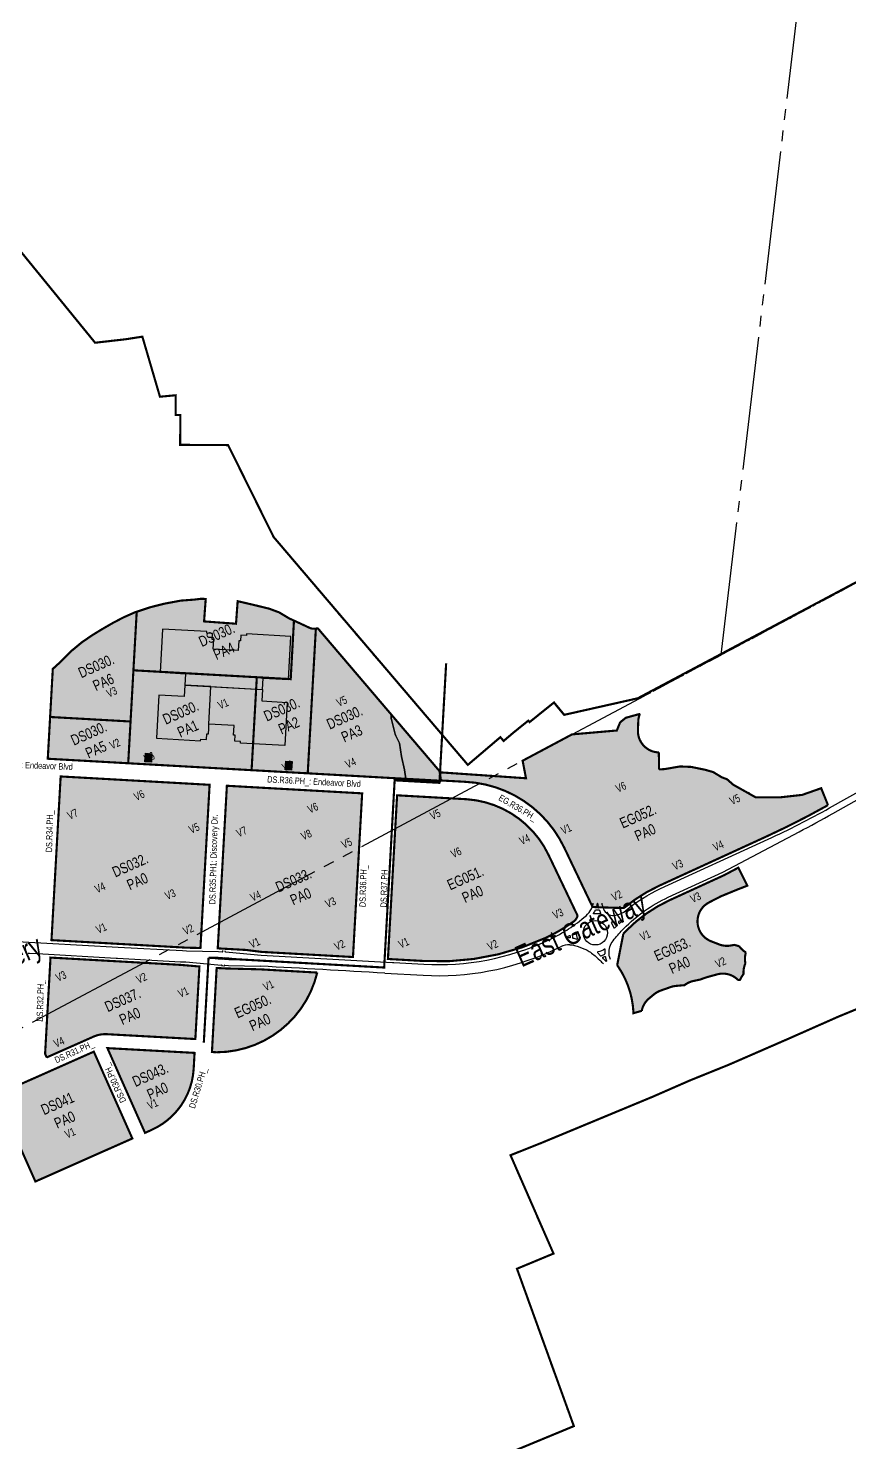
# Model space of a CAD drawing. Extents: x -12122 to 209056, y 8433 to 204611.
# Drawn here: x 71016 to 117202, y 68811 to 148352 of the extents above; entities that cross this region are included whole.
import ezdxf

# ---------------------------------------------------------------- set-up
doc = ezdxf.new("R2010")
doc.units = 0
doc.header["$LTSCALE"] = 1200
doc.header["$MEASUREMENT"] = 0
for name, pattern in [('BOUNDARY', [1.75, 1.25, -0.1, 0.1, -0.1, 0.1, -0.1]), ('DASHED2', [0.375, 0.25, -0.125]), ('HIDDEN2', [0.1875, 0.125, -0.0625]), ('PHANTOM2', [1.25, 0.625, -0.125, 0.125, -0.125, 0.125, -0.125])]:
    doc.linetypes.add(name, pattern=pattern)
for name, color, linetype, true_color in [('a-hatch-2018', 7, 'Continuous', 0xffb689), ('a-hatch-2019', 7, 'Continuous', 0xffb689), ('a-hatch-2020', 7, 'Continuous', 0xffb689), ('a-hatch-2025', 7, 'Continuous', 0xffb689), ('a-hatch-2030', 7, 'Continuous', 0xffb689), ('a-note-bldgs', 1, 'Continuous', 0xff0000), ('a-site-districts', 7, 'DASHED2', 0x0024c5), ('a-site-parcel-Color', 1, 'HIDDEN2', 0xff0000), ('OnBaseBoundary-ft', 2, 'PHANTOM2', 0xffff00)]:
    doc.layers.add(name, color=color, linetype=linetype, true_color=true_color)
for name, color, linetype in [('a-note-blocks', 3, 'Continuous'), ('a-note-parcel', 3, 'Continuous'), ('a-note-streets', 4, 'Continuous'), ('a-site-buildable', 4, 'Continuous'), ('a-site-parcel', 4, 'Continuous'), ('a-site-road-2017', 1, 'Continuous'), ('a-xref', 7, 'Continuous'), ('TOWN_LINES', 5, 'Continuous')]:
    doc.layers.add(name, color=color, linetype=linetype)
doc.layers.add('NoPlot', color=193, linetype='Continuous', plot=False)
doc.styles.add('SWISS_LIGHT', font='swissl.ttf', dxfattribs={"width": 0.75})

# ---------------------------------------------------------------- blocks, each defined once
blk = doc.blocks.new('phase-prop')
at = {"layer": 'OnBaseBoundary-ft', "const_width": 120}
for points in [[(119544, 93999), (116559, 92769), (113794, 91545), (110415, 90072), (108223, 89186), (107049, 88672), (106126, 88268), (105885, 88168), (99842, 85660), (98130, 84978), (100548, 79448), (98493, 78594), (101692, 69744), (95815, 67310)], [(66955, 140263), (74773, 130669), (76499, 130866), (77430, 131011), (78419, 127633), (79306, 127716), (79300, 126608), (79565, 126607), (79556, 124927), (82251, 124912), (84808, 119747), (95730, 106930), (97560, 108488), (97742, 108274), (98290, 108741), (98527, 108932), (98527, 108932), (99132, 109418), (99202, 109335), (100576, 110440), (101151, 109744), (105281, 110673), (105277, 110612), (105281, 110673), (105281, 110673), (138827, 128505)]]:
    blk.add_lwpolyline(points, dxfattribs=at)
at = {"layer": 'OnBaseBoundary-ft'}
for points in [[(95803, 67300), (101680, 69734), (98482, 78584), (100538, 79438), (98121, 84969), (99833, 85651), (106118, 88257), (108215, 89175), (110407, 90060), (113786, 91532), (116551, 92757), (119536, 93986)], [(138825, 128489), (109968, 113104), (105272, 110601), (105276, 110662), (101146, 109734), (100571, 110430), (99197, 109326), (99127, 109408), (98285, 108731), (97736, 108265), (97555, 108478), (95724, 106921), (84805, 119740), (82248, 124905), (79553, 124920), (79563, 126600), (79298, 126602), (79304, 127710), (78417, 127627), (77429, 131005), (76498, 130860), (74771, 130664), (66955, 140259)]]:
    blk.add_lwpolyline(points, dxfattribs=at)
at = {"layer": 'TOWN_LINES', "linetype": 'BOUNDARY', "ltscale": 5, "flags": 128}
for points in [[(109972, 113116), (119022, 189488)], [(-12122, 47963), (179386, 150164)]]:
    blk.add_lwpolyline(points, dxfattribs=at)
blk = doc.blocks.new('Parkway-flat-1')
at = {"layer": 'a-site-road-2017'}
for p, q in [((22902749, 27665427), (22902814, 27665395)), ((22902814, 27665395), (22903189, 27665207)), ((22903189, 27665207), (22907151, 27663175)), ((22907151, 27663175), (22907215, 27663142)), ((22907215, 27663142), (22910376, 27661521)), ((22920613, 27656265), (22922546, 27655280)), ((22930951, 27654334), (22931058, 27654350)), ((22930951, 27654334), (22930951, 27654334)), ((22929671, 27653607), (22930253, 27653614)), ((22930776, 27653502), (22930776, 27653502)), ((22930776, 27653502), (22930776, 27653502))]:
    blk.add_line(p, q, dxfattribs=at)
for points in [[(22931058, 27654350), (22931058, 27654350, 0.415866), (22931058, 27654350, 0.032241), (22932264, 27654624, 0.103564), (22932697, 27654857), (22932781, 27654934), (22932781, 27654934)], [(22932781, 27654934), (22932781, 27654934, 0.420201), (22932781, 27654934, 0.04693), (22932923, 27655109)], [(22932998, 27654834, 0.472752), (22933005, 27654797), (22933073, 27654761, 0.507898), (22933108, 27654778, -0.021174), (22933154, 27654975, 0.879108), (22933110, 27654994, -0.040765), (22932998, 27654834)], [(22933873, 27653962), (22933873, 27653962, 0.420204), (22933873, 27653962, 0.117837), (22934430, 27653986, -0.066475), (22936714, 27654320), (22943365, 27654405, 0.020303), (22947242, 27654611), (22949652, 27654838, -0.036272)], [(22932880, 27654710, -0.318325), (22932908, 27654714), (22933069, 27654627, -0.306086), (22933082, 27654603), (22933069, 27654433, -0.533158), (22933018, 27654402), (22932711, 27654538, -0.60202), (22932708, 27654580, 0.045074), (22932880, 27654710)], [(22933313, 27654586), (22933313, 27654586, 0.426474), (22933313, 27654586, 0.330792), (22933724, 27654001), (22933764, 27653988), (22933873, 27653962), (22933873, 27653962)], [(22933356, 27654913, 0.02212), (22933323, 27654704), (22933313, 27654586), (22933313, 27654586)], [(22933913, 27653104), (22933913, 27653104, -0.415053), (22933913, 27653104, -0.091763), (22936913, 27653699), (22940289, 27653742), (22945130, 27654078, 0.006049), (22947276, 27654253, 0.006049)], [(22947276, 27654253), (22949686, 27654480, -0.036272), (22956613, 27654628, -0.003044), (22957194, 27654595), (22958971, 27654482), (22959203, 27654467), (22959277, 27654439), (22959628, 27654416), (22960729, 27654347), (22961389, 27654329), (22966015, 27654035), (22966789, 27653977), (22967222, 27653867, -0.041158), (22968963, 27653411), (22969042, 27653408, -0.01715), (22969741, 27653129, -0.063077), (22972107, 27651710), (22977198, 27647709), (22977844, 27647201)], [(22930773, 27653969), (22930963, 27653982, -0.519893), (22930988, 27653951), (22930967, 27653877, -0.459741), (22930934, 27653861, 0.037), (22930767, 27653922, -0.846372), (22930773, 27653969)], [(22930776, 27653502), (22930881, 27653446, -0.420204), (22930881, 27653446, -0.061337), (22931113, 27653267), (22931437, 27652946, -0.059455), (22931614, 27652723, -0.037249), (22931917, 27652137), (22931961, 27652030)], [(22931120, 27653979), (22931072, 27653807, 0.330565), (22931082, 27653781, -0.047481), (22931262, 27653641, 0.589735), (22931302, 27653654), (22931365, 27653972, 0.507558), (22931326, 27654015), (22931141, 27653996, 0.310769), (22931120, 27653979)], [(22933424, 27653376, 0.505569), (22933472, 27653345), (22933645, 27653408, 0.312008), (22933661, 27653430), (22933665, 27653598, 0.336559), (22933648, 27653622, -0.046758), (22933441, 27653706, 0.582984), (22933406, 27653684), (22933424, 27653376)], [(22933782, 27653488, 0.517631), (22933814, 27653465, -0.005732), (22933998, 27653523, 0.860609), (22933991, 27653570, -0.037455), (22933812, 27653584, 0.453418), (22933784, 27653561), (22933782, 27653488)], [(22932589, 27652158), (22932589, 27652158, -0.456716), (22932589, 27652158, -0.181097), (22933092, 27652725, -0.023722), (22933813, 27653064), (22933913, 27653104), (22933913, 27653104)], [(22931961, 27652030), (22931961, 27652030, -0.415806), (22931961, 27652030, -0.016435), (22932060, 27651755)], [(22932105, 27652239, 0.31732), (22932128, 27652224), (22932356, 27652231, 0.296182), (22932378, 27652246, -0.047013), (22932482, 27652445, 0.637333), (22932459, 27652482, -0.084357), (22932058, 27652501, 0.614804), (22932017, 27652451), (22932105, 27652239)], [(22932241, 27651837, 0.012969), (22932166, 27652074, -0.506639), (22932188, 27652106), (22932299, 27652109, -0.49662), (22932323, 27652079, 0.049999), (22932288, 27651842, -0.848869), (22932241, 27651837)], [(22932518, 27651827, -0.050958), (22932552, 27652044), (22932589, 27652158)]]:
    blk.add_lwpolyline(points, format="xyb", dxfattribs=at)
blk.add_circle((22932355, 27653539), 684, dxfattribs=at)
for centre, radius, start, end in [((22274208, 26406119), 1407375, 62.658156, 62.943014), ((22929479, 27668798), 15192, 242.84972, 270.72637), ((22929545, 27663830), 9600, 270.76083, 278.42423), ((22930268, 27652415), 1200, 64.95123, 90.72637)]:
    blk.add_arc(centre, radius, start, end, dxfattribs=at)
at = {"layer": 'NoPlot'}
for p, q in [((22902144, 27666444), (22907500, 27663697)), ((22907500, 27663697), (22910724, 27662044)), ((22910376, 27661521), (22910440, 27661488)), ((22910440, 27661488), (22910643, 27661384)), ((22910643, 27661384), (22912217, 27660509)), ((22910724, 27662044), (22910928, 27661939)), ((22910928, 27661939), (22912557, 27661171)), ((22912217, 27660509), (22912414, 27660408)), ((22912557, 27661171), (22912754, 27661070)), ((22912786, 27661081), (22912808, 27661124)), ((22912915, 27661069), (22912893, 27661026)), ((22912893, 27661026), (22912903, 27660994)), ((22912903, 27660994), (22913100, 27660893)), ((22913100, 27660893), (22914674, 27660018)), ((22912424, 27660376), (22912403, 27660333)), ((22912509, 27660279), (22912531, 27660321)), ((22912564, 27660332), (22912760, 27660231)), ((22912760, 27660231), (22914389, 27659463)), ((22914674, 27660018), (22921253, 27656644)), ((22921253, 27656644), (22921317, 27656612)), ((22921317, 27656612), (22922831, 27655835))]:
    blk.add_line(p, q, dxfattribs=at)
for points in [[(22912616, 27660750, 0.414214), (22912611, 27660766), (22912409, 27660870), (22912082, 27661024, 0.967223), (22912060, 27660981), (22912375, 27660806), (22912578, 27660702, 0.414214), (22912594, 27660707), (22912616, 27660750)], [(22912723, 27660695), (22912701, 27660652, 0.414214), (22912706, 27660636), (22912909, 27660532), (22913235, 27660379, 0.967222), (22913257, 27660421), (22912941, 27660597), (22912739, 27660700, 0.414214), (22912723, 27660695)]]:
    blk.add_lwpolyline(points, format="xyb", dxfattribs=at)
for centre, radius, start, end in [((22912765, 27661092), 24, 242.84972, 332.84972), ((22912403, 27660387), 24, 332.84972, 62.84972), ((22912553, 27660310), 24, 62.84972, 152.84972), ((22929479, 27668798), 14568, 242.84972, 270.76083)]:
    blk.add_arc(centre, radius, start, end, dxfattribs=at)

msp = doc.modelspace()

# ---------------------------------------------------------------- hatches: boundary and pattern name
at = {"layer": 'a-hatch-2018'}
h = msp.add_hatch(color=256, dxfattribs=at)
h.dxf.hatch_style = 1
h.paths.add_polyline_path([(83865, 111859), (76927, 112248), (76766, 109369), (76634, 107021), (83571, 106632)])
h = msp.add_hatch(color=256, dxfattribs=at)
h.dxf.hatch_style = 1
h.paths.add_polyline_path([(79819, 111413), (79783, 110768), (78355, 110848), (78219, 108424), (80708, 108284), (80713, 108378), (81033, 108360), (81051, 108682), (81145, 108676), (81160, 108950), (81173, 109221), (81283, 111331)])
at = {"layer": 'a-hatch-2019'}
h = msp.add_hatch(color=256, dxfattribs=at)
h.dxf.hatch_style = 1
edge = h.paths.add_edge_path()
edge.add_arc((87078, 115184), 600, 244.95179, 280.25538, ccw=False)
edge.add_line((86824, 114640), (86317, 114877))
edge.add_line((86317, 114877), (85954, 115043))
edge.add_line((85954, 115043), (85770, 111752))
edge.add_line((85770, 111752), (83865, 111859))
edge.add_line((83865, 111859), (83571, 106632))
edge.add_line((83571, 106632), (86728, 106455))
edge.add_line((86728, 106455), (87185, 114594))
h = msp.add_hatch(color=256, dxfattribs=at)
h.dxf.hatch_style = 1
h.paths.add_polyline_path([(81283, 111331), (84179, 111168), (84143, 110523), (85571, 110443), (85435, 108019), (82946, 108159), (82951, 108252), (82631, 108270), (82649, 108592), (82555, 108597), (82586, 109144), (81174, 109224)])
h = msp.add_hatch(color=256, dxfattribs=at)
h.dxf.hatch_style = 1
h.paths.add_polyline_path([(76766, 109369), (72243, 109623), (72111, 107275), (76634, 107021)])
h = msp.add_hatch(color=256, dxfattribs=at)
h.dxf.hatch_style = 1
h.paths.add_polyline_path([(77603, 107580), (77962, 107560), (77935, 107081), (77576, 107101)])
at = {"layer": 'a-hatch-2020'}
h = msp.add_hatch(color=256, dxfattribs=at)
h.dxf.hatch_style = 1
h.paths.add_polyline_path([(85954, 115043), (85680, 115169), (85120, 115506), (84841, 115609), (84556, 115715), (83934, 115866), (83668, 115931), (83542, 115960), (82788, 116136), (82695, 114867), (80900, 114998), (80992, 116261), (80730, 116270), (80323, 116221), (79599, 116168), (78669, 115995), (77874, 115794), (77112, 115541), (76927, 112248), (83865, 111859), (85770, 111752)])
h = msp.add_hatch(color=256, dxfattribs=at)
h.dxf.hatch_style = 1
h.paths.add_polyline_path([(79819, 111413), (84179, 111168), (84215, 111813), (85643, 111733), (85779, 114157), (83290, 114297), (83285, 114203), (82965, 114221), (82947, 113900), (82853, 113905), (82822, 113358), (81412, 113437), (81443, 113984), (81349, 113989), (81367, 114311), (81047, 114329), (81052, 114422), (78563, 114562), (78427, 112138), (79855, 112058)])
h = msp.add_hatch(color=256, dxfattribs=at)
h.dxf.hatch_style = 1
h.paths.add_polyline_path([(110988, 96732), (110720, 96806), (110493, 96768, -0.135115), (109860, 96834), (109408, 97010, -0.645266), (109292, 99194), (109907, 99512, -0.022172), (110004, 99556), (110868, 99911), (111447, 100137), (110937, 101148), (110148, 100730), (107074, 99319, 0.091746), (104628, 97596), (104554, 97519, 0.003511), (104475, 97435), (104128, 95666, -0.086473), (104864, 94114, -0.052754), (105037, 93075), (105044, 92966), (105508, 93097, -0.174978), (105924, 93798), (106206, 94031, -0.087503), (106569, 94236), (107137, 94436, -0.062862), (107431, 94500), (107886, 94540), (107910, 94542), (107972, 94585, -0.102003), (108417, 94778), (108775, 94852), (109138, 94979, -0.017376), (109218, 95004), (109754, 95150, -0.274016), (110933, 94825), (111031, 94841), (111096, 94959, -0.021541), (111150, 95048), (111230, 95168), (111230, 95275, -0.106697), (111338, 95769, -0.129704), (111365, 96381, -0.108616)])
h = msp.add_hatch(color=256, dxfattribs=at)
h.dxf.hatch_style = 1
h.paths.add_polyline_path([(79688, 96662), (79913, 96649), (80696, 96632), (80900, 100267), (72525, 100736), (72320, 97075), (76069, 96865)])
h = msp.add_hatch(color=256, dxfattribs=at)
h.dxf.hatch_style = 1
h.paths.add_polyline_path([(81871, 100212), (81669, 96611), (82105, 96587), (83262, 96522), (84120, 96413), (89272, 96124), (89478, 99786)])
at = {"layer": 'a-hatch-2025'}
h = msp.add_hatch(color=256, dxfattribs=at)
h.dxf.hatch_style = 1
h.paths.add_polyline_path([(77112, 115541), (77003, 115505), (76384, 115231), (75790, 114922), (75143, 114548), (74607, 114219), (74025, 113820), (73386, 113291), (72868, 112760), (72394, 112326), (72243, 109623), (76766, 109369), (76927, 112248)])
h = msp.add_hatch(color=256, dxfattribs=at)
h.dxf.hatch_style = 1
h.paths.add_polyline_path([(81211, 105809), (72836, 106279), (72525, 100736), (80900, 100267)])
h = msp.add_hatch(color=256, dxfattribs=at)
h.dxf.hatch_style = 1
h.paths.add_polyline_path([(82182, 105755), (81871, 100212), (89478, 99786), (89788, 105328)])
h = msp.add_hatch(color=256, dxfattribs=at)
h.dxf.hatch_style = 1
h.paths.add_polyline_path([(105109, 101567), (104063, 101101), (103669, 101248), (102881, 102935), (101217, 102137), (102745, 98936), (104499, 98875, -0.047253), (105882, 99825)])
h = msp.add_hatch(color=256, dxfattribs=at)
h.dxf.hatch_style = 1
h.paths.add_polyline_path([(100803, 100748), (100467, 101452), (100341, 101715), (98660, 100912), (99211, 99764), (97534, 98960), (98284, 96506, 0.033619), (100090, 97194, 0.03345), (101196, 97795, 0.015818), (101689, 98130, 0.183633), (101900, 98451)])
at = {"layer": 'a-hatch-2030'}
h = msp.add_hatch(color=256, dxfattribs=at)
h.dxf.hatch_style = 1
h.paths.add_polyline_path([(91432, 109753, 0.117436), (91438, 109475), (91648, 108664), (91686, 108557), (91880, 108149), (92009, 107396), (92164, 106649), (92251, 106145), (94171, 106038), (94185, 106285), (94140, 106575)])
h.paths.add_polyline_path([(91438, 109475, -0.117436), (91432, 109753), (87285, 114621, -0.043247), (87185, 114594), (86728, 106455), (92251, 106145), (92164, 106649), (92009, 107396), (91880, 108149), (91686, 108557), (91648, 108664)])
h = msp.add_hatch(color=256, dxfattribs=at)
h.dxf.hatch_style = 1
h.paths.add_polyline_path([(106490, 100133), (112535, 102909, 0.020303), (115981, 104665), (115598, 105617), (114531, 105243), (113293, 105105), (111913, 105105), (111507, 105334), (111509, 105347), (111454, 105364), (110655, 105813), (110302, 106122), (110002, 106234), (109529, 106523), (109064, 106656), (108290, 106815), (107663, 106842), (106911, 106712, -0.044884), (106482, 106678), (106470, 107630, -0.419547), (105295, 108876), (105314, 109390, -0.087183), (105402, 109796), (104614, 109579), (104292, 109319), (104107, 108863), (101589, 108644), (98811, 107163), (98999, 106178), (94197, 106508), (94140, 106575), (94202, 106175, -0.025588), (94214, 106053), (95581, 105977, -0.276807), (101142, 102293), (102745, 98936), (104499, 98875, -0.066474)])
h = msp.add_hatch(color=256, dxfattribs=at)
h.dxf.hatch_style = 1
h.paths.add_polyline_path([(85823, 106638), (85463, 106658), (85490, 107138), (85850, 107117)])
h = msp.add_hatch(color=256, dxfattribs=at)
h.dxf.hatch_style = 1
h.paths.add_polyline_path([(100803, 100748), (100467, 101452), (100341, 101715), (98660, 100912), (99211, 99764), (97534, 98960), (98284, 96506, 0.033619), (100090, 97194, 0.03345), (101196, 97795, 0.015818), (101689, 98130, 0.183633), (101900, 98451)])
h.paths.add_polyline_path([(95664, 104998), (91753, 105218), (91237, 96014), (91501, 95999), (93272, 95900, 0.122391), (100090, 97194, 0.03345), (101196, 97795, 0.015818), (101689, 98130, 0.183633), (101900, 98451), (100803, 100748), (100467, 101452), (100265, 101874, 0.270654)])
h = msp.add_hatch(color=256, dxfattribs=at)
h.dxf.hatch_style = 1
h.paths.add_polyline_path([(80638, 95592), (79558, 95684), (75942, 95887), (73882, 96002), (72265, 96093), (71961, 90677), (72032, 90518), (72088, 90495), (74690, 91650, -0.118687), (75422, 91785), (80409, 91512)])
h = msp.add_hatch(color=256, dxfattribs=at)
h.dxf.hatch_style = 1
h.paths.add_polyline_path([(87263, 95249), (87088, 95259), (86289, 95304), (84067, 95431), (82046, 95484), (81607, 95509), (81342, 90782), (81599, 90767, 0.34661)])
h = msp.add_hatch(color=256, dxfattribs=at)
h.dxf.hatch_style = 1
h.paths.add_polyline_path([(76866, 85919), (74699, 90801), (69248, 88381), (71415, 83499)])
h = msp.add_hatch(color=256, dxfattribs=at)
h.dxf.hatch_style = 1
h.paths.add_polyline_path([(80315, 89838), (80365, 90733), (75464, 91001), (77579, 86236), (77936, 86395, 0.281321)])

# ---------------------------------------------------------------- linework, layer by layer
at = {"layer": 'a-hatch-2018'}
msp.add_line((80550, 111372), (81280, 111331), dxfattribs=at)
msp.add_lwpolyline([(79819, 111413), (79783, 110768), (78355, 110848), (78219, 108424), (80708, 108284), (80713, 108378), (81033, 108360), (81051, 108682), (81145, 108676), (81160, 108950), (81173, 109221), (81283, 111331)], close=True, dxfattribs=at)
at = {"layer": 'a-hatch-2019'}
for points in [[(81283, 111331), (84179, 111168), (84143, 110523), (85571, 110443), (85435, 108019), (82946, 108159), (82951, 108252), (82631, 108270), (82649, 108592), (82555, 108597), (82586, 109144), (81174, 109224)], [(77603, 107580), (77962, 107560), (77935, 107081), (77576, 107101)]]:
    msp.add_lwpolyline(points, close=True, dxfattribs=at)
at = {"layer": 'a-hatch-2020'}
msp.add_lwpolyline([(79819, 111413), (84179, 111168), (84215, 111813), (85643, 111733), (85779, 114157), (83290, 114297), (83285, 114203), (82965, 114221), (82947, 113900), (82853, 113905), (82822, 113358), (81412, 113437), (81443, 113984), (81349, 113989), (81367, 114311), (81047, 114329), (81052, 114422), (78563, 114562), (78427, 112138), (79855, 112058)], close=True, dxfattribs=at)
at = {"layer": 'a-hatch-2030'}
msp.add_lwpolyline([(85823, 106638), (85463, 106658), (85490, 107138), (85850, 107117)], close=True, dxfattribs=at)
at = {"layer": 'a-site-buildable'}
for p, q in [((105402, 109796), (104614, 109579)), ((104292, 109319), (104107, 108863)), ((104614, 109579), (104292, 109319)), ((105295, 108876), (105314, 109390)), ((101589, 108644), (98811, 107163)), ((104107, 108863), (101589, 108644)), ((106482, 106678), (106470, 107630)), ((98811, 107163), (98999, 106178)), ((107670, 106843), (106911, 106712)), ((107690, 106841), (107670, 106843)), ((108290, 106815), (107690, 106841)), ((109064, 106656), (108290, 106815)), ((109529, 106523), (109064, 106656)), ((72320, 97075), (72836, 106279)), ((72836, 106279), (81211, 105809)), ((80696, 96632), (81211, 105809)), ((94197, 106508), (94140, 106575)), ((94140, 106575), (94202, 106175)), ((97197, 106302), (94197, 106508)), ((94214, 106053), (94226, 106053)), ((98999, 106178), (97197, 106302)), ((110002, 106234), (109529, 106523)), ((110302, 106122), (110002, 106234)), ((110655, 105813), (110302, 106122)), ((111913, 105105), (110655, 105813)), ((81669, 96611), (82182, 105755)), ((82182, 105755), (89788, 105328)), ((89272, 96124), (89788, 105328)), ((91237, 96014), (91753, 105218)), ((91753, 105218), (95664, 104998)), ((113293, 105105), (111913, 105105)), ((114531, 105243), (113293, 105105)), ((115598, 105617), (114531, 105243)), ((115981, 104665), (115598, 105617)), ((106490, 100133), (112535, 102909)), ((100265, 101874), (100467, 101452)), ((100467, 101452), (100803, 100748)), ((100803, 100748), (101900, 98451)), ((102745, 98936), (104499, 98875)), ((72320, 97075), (76069, 96865)), ((76069, 96865), (79688, 96662)), ((79688, 96662), (79913, 96649)), ((79913, 96649), (80696, 96632)), ((81669, 96611), (82105, 96587)), ((82105, 96587), (83262, 96522)), ((83262, 96522), (84120, 96413)), ((84120, 96413), (89272, 96124)), ((71961, 90677), (72265, 96093)), ((72265, 96093), (73882, 96002)), ((73882, 96002), (75942, 95887)), ((75942, 95887), (79558, 95684)), ((79558, 95684), (80638, 95592)), ((80409, 91512), (80638, 95592)), ((81342, 90782), (81607, 95509)), ((81607, 95509), (82046, 95484)), ((81607, 95509), (81876, 95494)), ((82046, 95484), (84067, 95431)), ((91237, 96014), (91501, 95999)), ((91501, 95999), (93272, 95900)), ((84067, 95431), (86289, 95304)), ((86289, 95304), (87088, 95259)), ((87088, 95259), (87263, 95249)), ((74690, 91650), (72088, 90495)), ((80409, 91512), (75422, 91785)), ((74699, 90801), (69248, 88381)), ((74699, 90801), (76866, 85919)), ((80365, 90733), (75464, 91001)), ((75464, 91001), (77579, 86236)), ((80365, 90733), (80315, 89838)), ((81599, 90767), (81342, 90782)), ((72032, 90518), (71961, 90677)), ((72088, 90495), (72032, 90518)), ((69248, 88381), (71415, 83499)), ((76866, 85919), (71415, 83499)), ((77936, 86395), (77579, 86236))]:
    msp.add_line(p, q, dxfattribs=at)
for points in [[(91432, 109753), (94197, 106508), (94171, 106038), (92251, 106145), (86728, 106455), (83571, 106632), (76634, 107021), (72111, 107275), (72243, 109623), (72394, 112326), (72868, 112760), (73386, 113291), (74025, 113820), (74607, 114219), (75143, 114548), (75790, 114922), (76384, 115231), (77003, 115505), (77112, 115541), (77874, 115794), (78669, 115995), (79599, 116168), (80310, 116220, 0.011297), (80337, 116223), (80730, 116270), (80992, 116261), (80900, 114998), (82695, 114867), (82788, 116136), (83542, 115960), (83668, 115931), (83934, 115866), (84556, 115715), (84841, 115609), (85120, 115506), (85680, 115169), (85954, 115043), (86317, 114877), (86824, 114640, 0.155271), (87185, 114594, 0.043247), (87285, 114621)], [(104128, 95666, -0.086473), (104864, 94114, -0.052754), (105037, 93075), (105044, 92966), (105508, 93097, -0.174978), (105924, 93798), (106206, 94031, -0.087503), (106569, 94236), (107137, 94436, -0.062862), (107431, 94500), (107864, 94539, -0.009103), (107908, 94542), (107910, 94542), (107972, 94585, -0.102003), (108417, 94778), (108775, 94852), (109138, 94979, -0.017376), (109218, 95004), (109754, 95150, -0.274016), (110933, 94825), (111031, 94841), (111096, 94959, -0.021541), (111150, 95048), (111230, 95168), (111230, 95275, -0.106697), (111338, 95769, -0.129704), (111365, 96381, -0.108616), (110988, 96732), (110720, 96806), (110493, 96768, -0.135115), (109860, 96834), (109408, 97010, -0.645266), (109292, 99194), (109907, 99512, -0.022172), (110004, 99556), (110859, 99907, -0.004108), (110878, 99914), (111447, 100137), (110937, 101148), (110148, 100730), (107074, 99319, 0.091746), (104628, 97596), (104554, 97519, 0.003511), (104475, 97435)]]:
    msp.add_lwpolyline(points, format="xyb", close=True, dxfattribs=at)
msp.add_lwpolyline([(94226, 106053), (95581, 105977, -0.276807), (101142, 102293), (102745, 98936)], format="xyb", dxfattribs=at)
for centre, radius, start, end in [((106513, 109344), 1200, 157.87736, 177.80787), ((106494, 108830), 1200, 177.80787, 268.84931), ((106503, 109078), 2400, 269.49898, 279.7788), ((93016, 105993), 1200, 2.86309, 8.72611), ((95289, 99497), 5514, 25.52933, 86.10811), ((92653, 146202), 47640, 294.66651, 299.31906), ((110204, 92047), 8898, 114.66657, 129.87895), ((96154, 105752), 9420, 302.36437, 305.98931), ((101372, 98567), 540, 305.98931, 347.61113), ((94078, 110266), 14388, 266.78985, 294.70097), ((96154, 105752), 9420, 294.70097, 302.36437), ((100042, 92778), 5004, 15.48554, 35.25457), ((81587, 96602), 5835, 270.12067, 346.58799), ((75335, 90197), 1590, 86.86583, 113.94014), ((76308, 90063), 4014, 293.94014, 356.78985)]:
    msp.add_arc(centre, radius, start, end, dxfattribs=at)
at = {"layer": 'a-site-districts', "const_width": 120}
for points in [[(81153, 96087), (91025, 95533), (91615, 106061), (94134, 105920), (94511, 112640)], [(81153, 96087), (80885, 91313)]]:
    msp.add_lwpolyline(points, dxfattribs=at)
at = {"layer": 'a-site-parcel'}
for points in [[(83668, 115931), (83542, 115960), (82788, 116136), (82695, 114867), (80900, 114998), (80992, 116261), (80730, 116270), (80337, 116223, -0.011297), (80310, 116220), (79599, 116168), (78669, 115995), (77874, 115794), (77112, 115541), (76927, 112248), (83865, 111859), (85770, 111752), (85954, 115043), (85680, 115169), (85120, 115506), (84841, 115609), (84556, 115715), (83934, 115866)], [(85770, 111752), (83865, 111859), (83571, 106632), (86728, 106455), (87185, 114594, -0.155271), (86824, 114640), (86317, 114877), (85954, 115043)], [(86728, 106455), (92251, 106145), (92164, 106649), (92009, 107396), (91880, 108149), (91686, 108557), (91648, 108664), (91438, 109475, -0.117436), (91432, 109753), (87285, 114621, -0.043247), (87185, 114594)], [(91432, 109753, 0.117436), (91438, 109475), (91648, 108664), (91686, 108557), (91880, 108149), (92009, 107396), (92164, 106649), (92251, 106145), (94171, 106038), (94197, 106508)]]:
    msp.add_lwpolyline(points, format="xyb", close=True, dxfattribs=at)
for points in [[(72394, 112326), (72243, 109623), (76766, 109369), (76927, 112248), (77112, 115541), (77003, 115505), (76384, 115231), (75790, 114922), (75143, 114548), (74607, 114219), (74025, 113820), (73386, 113291), (72868, 112760)], [(83865, 111859), (76927, 112248), (76766, 109369), (76634, 107021), (83571, 106632)], [(72243, 109623), (76766, 109369), (76634, 107021), (72111, 107275)]]:
    msp.add_lwpolyline(points, close=True, dxfattribs=at)
at = {"layer": 'a-site-parcel-Color', "const_width": 120}
for points in [[(85954, 115043), (85680, 115169), (85120, 115506), (84841, 115609), (84556, 115715), (83934, 115866), (83668, 115931), (83542, 115960), (82788, 116136), (82695, 114867), (80900, 114998), (80992, 116261), (80730, 116270), (80323, 116221), (79599, 116168), (78669, 115995), (77874, 115794), (77112, 115541), (76927, 112248), (83865, 111859), (85770, 111752)], [(77112, 115541), (77003, 115505), (76384, 115231), (75790, 114922), (75143, 114548), (74607, 114219), (74025, 113820), (73386, 113291), (72868, 112760), (72394, 112326), (72243, 109623), (76766, 109369), (76927, 112248), (77112, 115541)], [(83865, 111859), (76927, 112248), (76766, 109369), (76634, 107021), (83571, 106632)], [(76766, 109369), (72243, 109623), (72111, 107275), (76634, 107021), (76766, 109369)], [(76866, 85919), (74699, 90801), (69248, 88381), (71415, 83499), (76866, 85919)]]:
    msp.add_lwpolyline(points, close=True, dxfattribs=at)
for points in [[(87185, 114594, -0.155271), (86824, 114640), (86317, 114877), (85954, 115043), (85770, 111752), (83865, 111859), (83571, 106632), (86728, 106455)], [(106482, 106678), (106470, 107630, -0.419547), (105295, 108876), (105314, 109390, -0.087183), (105402, 109796), (104614, 109579), (104292, 109319), (104107, 108863), (101589, 108644), (98811, 107163), (98999, 106178), (94197, 106508), (94140, 106575), (94202, 106175, -0.025588), (94214, 106053), (95581, 105977, -0.276807), (101142, 102293), (102745, 98936), (104499, 98875, -0.066474), (106490, 100133), (112535, 102909, 0.020303), (115981, 104665), (115598, 105617), (114531, 105243), (113293, 105105), (111913, 105105), (111507, 105334), (111509, 105347), (111454, 105364), (110655, 105813), (110302, 106122), (110002, 106234), (109529, 106523), (109064, 106656), (108290, 106815), (107663, 106842), (106911, 106712, -0.044884)], [(95664, 104998), (91753, 105218), (91237, 96014), (91501, 95999), (93272, 95900, 0.122391), (100090, 97194, 0.03345), (101196, 97795, 0.015818), (101689, 98130, 0.183633), (101900, 98451), (100803, 100748), (100467, 101452), (100265, 101874, 0.270654), (95664, 104998)], [(110988, 96732), (110720, 96806), (110493, 96768, -0.135115), (109860, 96834), (109408, 97010, -0.645266), (109292, 99194), (109907, 99512, -0.022172), (110004, 99556), (110868, 99911), (111447, 100137), (110937, 101148), (110148, 100730), (107074, 99319, 0.091746), (104628, 97596), (104554, 97519, 0.003511), (104475, 97435), (104128, 95666, -0.086473), (104864, 94114, -0.052754), (105037, 93075), (105044, 92966), (105508, 93097, -0.174978), (105924, 93798), (106206, 94031, -0.087503), (106569, 94236), (107137, 94436, -0.062862), (107431, 94500), (107886, 94540), (107910, 94542), (107972, 94585, -0.102003), (108417, 94778), (108775, 94852), (109138, 94979, -0.017376), (109218, 95004), (109754, 95150, -0.274016), (110933, 94825), (111031, 94841), (111096, 94959, -0.021541), (111150, 95048), (111230, 95168), (111230, 95275, -0.106697), (111338, 95769, -0.129704), (111365, 96381, -0.108616), (110988, 96732)], [(80638, 95592), (79558, 95684), (75942, 95887), (73882, 96002), (72265, 96093), (71961, 90677), (72032, 90518), (72088, 90495), (74690, 91650, -0.118687), (75422, 91785), (80409, 91512), (80638, 95592)], [(87263, 95249), (87088, 95259), (86289, 95304), (84067, 95431), (82046, 95484), (81607, 95509), (81342, 90782), (81599, 90767, 0.34661), (87263, 95249)], [(80315, 89838), (80365, 90733), (75464, 91001), (77579, 86236), (77936, 86395, 0.281321), (80315, 89838)]]:
    msp.add_lwpolyline(points, format="xyb", close=True, dxfattribs=at)
msp.add_lwpolyline([(91432, 109753), (87285, 114621, -0.043247), (87185, 114594), (86728, 106455), (92251, 106145)], format="xyb", dxfattribs=at)
for points in [[(92251, 106145), (94171, 106038), (94185, 106285), (94140, 106575), (91432, 109753)], [(80900, 100267), (80900, 100267), (81211, 105809), (72836, 106279), (72525, 100736)], [(89478, 99786), (89788, 105328), (82182, 105755), (81871, 100212)], [(72525, 100736), (72525, 100736), (72320, 97075), (76069, 96865), (79688, 96662), (79913, 96649), (80696, 96632), (80900, 100267)], [(81871, 100212), (81669, 96611), (82105, 96587), (83262, 96522), (84120, 96413), (89272, 96124), (89478, 99786)]]:
    msp.add_lwpolyline(points, dxfattribs=at)

# ---------------------------------------------------------------- block references
at = {"layer": 'a-site-buildable', "rotation": 23.94013698842529}
msp.add_blockref('Parkway-flat-1', (-9635277, -34482552), dxfattribs=at)
at = {"layer": 'a-xref'}
msp.add_blockref('phase-prop', (0, 0), dxfattribs=at)

# ---------------------------------------------------------------- texts
at = {"layer": 'a-note-bldgs', "char_height": 450, "attachment_point": 5, "rotation": 23.94014, "style": 'SWISS_LIGHT'}
for s, insert in [('V3', (75712, 111027)), ('V1', (81970, 110365)), ('V5', (88640, 110511)), ('V2', (75884, 108116)), ('V6', (77818, 107363)), ('V7', (85587, 106874)), ('V4', (89138, 107040)), ('V6', (104337, 105681)), ('V6', (77253, 105216)), ('V5', (110745, 104985)), ('V7', (73510, 104160)), ('V6', (87018, 104508)), ('V5', (93897, 104144)), ('V5', (80344, 103367)), ('V7', (83011, 103172)), ('V1', (101259, 103328)), ('V8', (86647, 102997)), ('V5', (88922, 102529)), ('V4', (98920, 102739)), ('V4', (109810, 102386)), ('V6', (95070, 102000)), ('V3', (107535, 101312)), ('V4', (75051, 100025)), ('V3', (78997, 99647)), ('V4', (83793, 99560)), ('V3', (88011, 99192)), ('V2', (104102, 99585)), ('V3', (108534, 99474)), ('V3', (100800, 98564)), ('V1', (75119, 97746)), ('V2', (80012, 97674)), ('V1', (83742, 96923)), ('V2', (88519, 96799)), ('V1', (92123, 96923)), ('V2', (97126, 96799)), ('V1', (105700, 97349)), ('V2', (109938, 95824)), ('V3', (72854, 95045)), ('V2', (77381, 94945)), ('V1', (84518, 94525)), ('V1', (79732, 94146)), ('V4', (72740, 91339)), ('V1', (78010, 87861)), ('V1', (73364, 86234))]:
    msp.add_mtext(s, dxfattribs=dict(at, insert=insert))
at = {"layer": 'a-note-blocks', "char_height": 600, "attachment_point": 5, "rotation": 23.94014, "style": 'SWISS_LIGHT'}
for s, insert in [('DS030.', (81611, 114245)), ('DS030.', (74834, 112491)), ('DS030.', (85266, 110054)), ('DS030.', (79583, 109875)), ('DS030.', (88802, 109601)), ('DS030.', (74416, 108698)), ('EG052.', (105296, 104044)), ('DS032.', (76746, 101287)), ('DS033.', (85928, 100440)), ('EG051.', (95592, 100570)), ('EG053.', (107229, 96579)), ('DS037.', (76323, 93710)), ('EG050.', (83637, 93365)), ('DS043.', (77879, 89502)), ('DS041', (72660, 87882))]:
    msp.add_mtext(s, dxfattribs=dict(at, insert=insert))
at = {"layer": 'a-note-parcel', "char_height": 600, "attachment_point": 5, "rotation": 23.94014, "style": 'SWISS_LIGHT'}
for s, insert in [('PA4', (82015, 113334)), ('PA6', (75238, 111581)), ('PA1', (79987, 108965)), ('PA2', (85670, 109144)), ('PA3', (89206, 108691)), ('PA5', (74821, 107788)), ('PA0 ', (105700, 103134)), ('PA0', (77150, 100376)), ('PA0', (86332, 99529)), ('PA0 ', (95996, 99660)), ('PA0 ', (107633, 95669)), ('PA0', (76728, 92800)), ('PA0 ', (84041, 92455)), ('PA0 ', (78284, 88592)), ('PA0', (73064, 86971))]:
    msp.add_mtext(s, dxfattribs=dict(at, insert=insert))
at = {"layer": 'a-note-streets', "char_height": 360, "attachment_point": 5, "style": 'SWISS_LIGHT'}
for s, insert, rotation in [('DS.R33.PH1: Endeavor Blvd', (70883, 106917), 357.84129), ('DS.R36.PH_: Endeavor Blvd', (87077, 105937), 357.0836), ('EG.R36.PH_', (98514, 104482), 329.80491), ('DS.R34.PH_', (72259, 103193), 88.47768), ('DS.R35.PH1: Discovery Dr.', (81480, 101613), 88.47768), ('DS.R36.PH_', (89886, 100108), 88.47768), ('DS.R37.PH_', (91075, 100093), 88.47768), ('DS.R32.PH_', (71738, 93663), 88.47768), ('DS.R31.PH_', (73618, 90748), 24.59669), ('DS.R30.PH_', (75927, 89052), 114.59669), ('DS.R30.PH_', (80597, 88742), 73.26217)]:
    msp.add_mtext(s, dxfattribs=dict(at, insert=insert, rotation=rotation))
at = {"layer": 'a-site-districts', "char_height": 1200, "attachment_point": 5, "rotation": 23.94014, "style": 'SWISS_LIGHT'}
for s, insert in [('East Gateway', (102152, 97501)), ('Discovery', (69227, 95577))]:
    msp.add_mtext(s, dxfattribs=dict(at, insert=insert))

doc.saveas('drawing.dxf')
